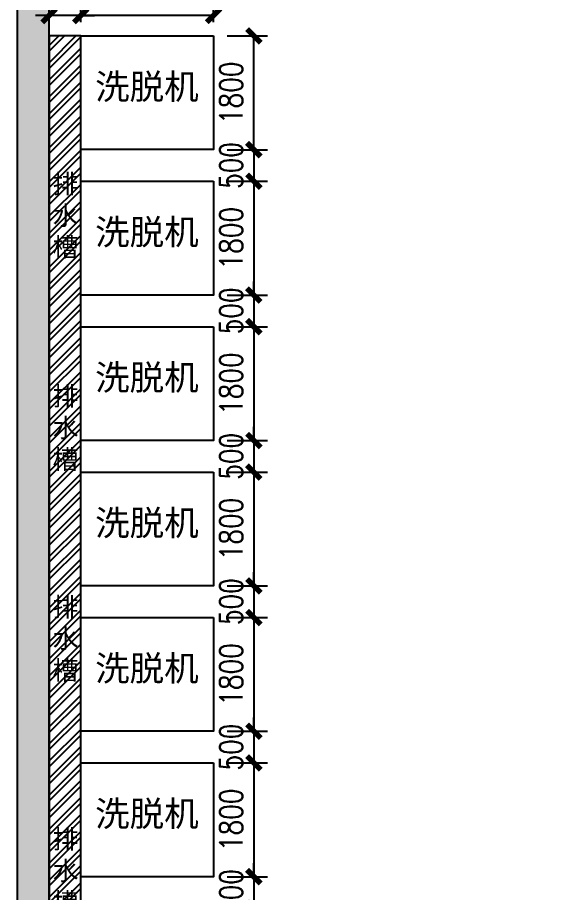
# Model space of a CAD drawing. Header units: millimetres. Extents: x 28866 to 196092, y 16567 to 68963.
# Drawn here: x 69040 to 77608, y 42574 to 56415 of the extents above; entities that cross this region are included whole.
import ezdxf

# ---------------------------------------------------------------- set-up
doc = ezdxf.new("R2010")
doc.units = ezdxf.units.MM
for name, color, linetype in [('font_blue', 142, 'Continuous'), ('font_grey', 254, 'Continuous'), ('green', 122, 'Continuous'), ('wall', 250, 'Continuous')]:
    doc.layers.add(name, color=color, linetype=linetype)
doc.styles.add('ROMANS', font='ROMANS.shx', dxfattribs={"width": 0.8, "bigfont": 'hhztxt.shx'})
doc.styles.get("Standard").update_dxf_attribs({"font": 'arial.ttf', "height": 200})
doc.dimstyles.new('dim1-150', dxfattribs={"dimscale": 180, "dimtxt": 2, "dimasz": 1.2, "dimexe": 1.2, "dimexo": 1.2, "dimgap": 1, "dimtad": 1, "dimdec": 0, "dimdsep": 46, "dimtxsty": 'ROMANS', "dimblk": 'ARCHTICK', "dimcen": 0, "dimadec": 0, "dimazin": 0, "dimtfac": 0.71, "dimtdec": 0, "dimtix": 1, "dimtmove": 0, "dimatfit": 3, "dimldrblk": 'ARCHTICK', "dimfxl": 0, "dimtolj": 1, "dimtzin": 0, "dimarcsym": 0})

# ---------------------------------------------------------------- blocks, each defined once
blk = doc.blocks.new('_ArchTick')
at = {"color": 0, "linetype": 'ByBlock', "const_width": 0.4}
blk.add_lwpolyline([(-0.5, -0.5), (0.5, 0.5)], dxfattribs=at)
blk = doc.blocks.new('*D60')
at = {"layer": 'Defpoints', "color": 0, "transparency": 16777216}
for p in [(69540, 56446), (69540, 56124), (70040, 56124)]:
    blk.add_point(p, dxfattribs=at)
at = {"layer": 'font_grey', "color": 0, "lineweight": -2, "transparency": 16777216}
for p, q in [((69540, 56340), (69540, 56662)), ((70040, 56340), (70040, 56662)), ((69540, 56446), (69324, 56446)), ((70040, 56446), (69540, 56446)), ((70040, 56446), (70256, 56446))]:
    blk.add_line(p, q, dxfattribs=at)
at = {"layer": 'font_grey', "color": 0, "lineweight": -2, "transparency": 16777216, "xscale": 216, "yscale": 216, "zscale": 216}
blk.add_blockref('_ArchTick', (69540, 56446), dxfattribs=at)
at = {"layer": 'font_grey', "color": 0, "lineweight": -2, "transparency": 16777216, "xscale": 216, "yscale": 216, "zscale": 216, "rotation": 180}
blk.add_blockref('_ArchTick', (70040, 56446), dxfattribs=at)
at = {"layer": 'font_grey', "color": 0, "transparency": 16777216, "insert": (69790, 56806), "char_height": 360, "attachment_point": 5, "style": 'ROMANS'}
blk.add_mtext('\\A1;500', dxfattribs=at)
blk = doc.blocks.new('*D61')
at = {"layer": 'Defpoints', "color": 0, "transparency": 16777216}
for p in [(70040, 56446), (70040, 56123), (72140, 56124)]:
    blk.add_point(p, dxfattribs=at)
at = {"layer": 'font_grey', "color": 0, "lineweight": -2, "transparency": 16777216}
for p, q in [((70040, 56339), (70040, 56662)), ((72140, 56340), (72140, 56662)), ((72140, 56446), (70040, 56446))]:
    blk.add_line(p, q, dxfattribs=at)
at = {"layer": 'font_grey', "color": 0, "lineweight": -2, "transparency": 16777216, "xscale": 216, "yscale": 216, "zscale": 216, "rotation": 180}
blk.add_blockref('_ArchTick', (70040, 56446), dxfattribs=at)
at = {"layer": 'font_grey', "color": 0, "lineweight": -2, "transparency": 16777216, "xscale": 216, "yscale": 216, "zscale": 216}
blk.add_blockref('_ArchTick', (72140, 56446), dxfattribs=at)
at = {"layer": 'font_grey', "color": 0, "transparency": 16777216, "insert": (71090, 56806), "char_height": 360, "attachment_point": 5, "style": 'ROMANS'}
blk.add_mtext('\\A1;2100', dxfattribs=at)
blk = doc.blocks.new('*D62')
at = {"layer": 'Defpoints', "color": 0, "transparency": 16777216}
for p in [(72140, 56124), (72777, 56124), (72140, 54324)]:
    blk.add_point(p, dxfattribs=at)
at = {"layer": 'font_grey', "color": 0, "lineweight": -2, "transparency": 16777216}
for p, q in [((72356, 56124), (72993, 56124)), ((72777, 54324), (72777, 56124)), ((72356, 54324), (72993, 54324))]:
    blk.add_line(p, q, dxfattribs=at)
at = {"layer": 'font_grey', "color": 0, "lineweight": -2, "transparency": 16777216, "xscale": 216, "yscale": 216, "zscale": 216}
for p, rotation in [((72777, 56124), 90), ((72777, 54324), 270)]:
    blk.add_blockref('_ArchTick', p, dxfattribs=dict(at, rotation=rotation))
at = {"layer": 'font_grey', "color": 0, "transparency": 16777216, "insert": (72417, 55224), "char_height": 360, "attachment_point": 5, "rotation": 90, "style": 'ROMANS'}
blk.add_mtext('\\A1;1800', dxfattribs=at)
blk = doc.blocks.new('*D63')
at = {"layer": 'Defpoints', "color": 0, "transparency": 16777216}
for p in [(72140, 54324), (72140, 53824), (72777, 53824)]:
    blk.add_point(p, dxfattribs=at)
at = {"layer": 'font_grey', "color": 0, "lineweight": -2, "transparency": 16777216}
for p, q in [((72777, 54324), (72777, 54540)), ((72356, 54324), (72993, 54324)), ((72777, 54324), (72777, 53824)), ((72356, 53824), (72993, 53824)), ((72777, 53824), (72777, 53608))]:
    blk.add_line(p, q, dxfattribs=at)
at = {"layer": 'font_grey', "color": 0, "lineweight": -2, "transparency": 16777216, "xscale": 216, "yscale": 216, "zscale": 216}
for p, rotation in [((72777, 54324), 270), ((72777, 53824), 90)]:
    blk.add_blockref('_ArchTick', p, dxfattribs=dict(at, rotation=rotation))
at = {"layer": 'font_grey', "color": 0, "transparency": 16777216, "insert": (72417, 54074), "char_height": 360, "attachment_point": 5, "rotation": 90, "style": 'ROMANS'}
blk.add_mtext('\\A1;500', dxfattribs=at)
blk = doc.blocks.new('*D64')
at = {"layer": 'Defpoints', "color": 0, "transparency": 16777216}
for p in [(72140, 53824), (72140, 52024), (72777, 52024)]:
    blk.add_point(p, dxfattribs=at)
at = {"layer": 'font_grey', "color": 0, "lineweight": -2, "transparency": 16777216}
for p, q in [((72356, 53824), (72993, 53824)), ((72777, 53824), (72777, 52024)), ((72356, 52024), (72993, 52024))]:
    blk.add_line(p, q, dxfattribs=at)
at = {"layer": 'font_grey', "color": 0, "lineweight": -2, "transparency": 16777216, "xscale": 216, "yscale": 216, "zscale": 216}
for p, rotation in [((72777, 53824), 90), ((72777, 52024), 270)]:
    blk.add_blockref('_ArchTick', p, dxfattribs=dict(at, rotation=rotation))
at = {"layer": 'font_grey', "color": 0, "transparency": 16777216, "insert": (72417, 52924), "char_height": 360, "attachment_point": 5, "rotation": 90, "style": 'ROMANS'}
blk.add_mtext('\\A1;1800', dxfattribs=at)
blk = doc.blocks.new('*D65')
at = {"layer": 'Defpoints', "color": 0, "transparency": 16777216}
for p in [(72140, 52024), (72140, 51524), (72777, 51524)]:
    blk.add_point(p, dxfattribs=at)
at = {"layer": 'font_grey', "color": 0, "lineweight": -2, "transparency": 16777216}
for p, q in [((72777, 52024), (72777, 52240)), ((72356, 52024), (72993, 52024)), ((72777, 52024), (72777, 51524)), ((72356, 51524), (72993, 51524)), ((72777, 51524), (72777, 51308))]:
    blk.add_line(p, q, dxfattribs=at)
at = {"layer": 'font_grey', "color": 0, "lineweight": -2, "transparency": 16777216, "xscale": 216, "yscale": 216, "zscale": 216}
for p, rotation in [((72777, 52024), 270), ((72777, 51524), 90)]:
    blk.add_blockref('_ArchTick', p, dxfattribs=dict(at, rotation=rotation))
at = {"layer": 'font_grey', "color": 0, "transparency": 16777216, "insert": (72417, 51774), "char_height": 360, "attachment_point": 5, "rotation": 90, "style": 'ROMANS'}
blk.add_mtext('\\A1;500', dxfattribs=at)
blk = doc.blocks.new('*D66')
at = {"layer": 'Defpoints', "color": 0, "transparency": 16777216}
for p in [(72140, 51524), (72140, 49724), (72777, 49724)]:
    blk.add_point(p, dxfattribs=at)
at = {"layer": 'font_grey', "color": 0, "lineweight": -2, "transparency": 16777216}
for p, q in [((72356, 51524), (72993, 51524)), ((72777, 51524), (72777, 49724)), ((72356, 49724), (72993, 49724))]:
    blk.add_line(p, q, dxfattribs=at)
at = {"layer": 'font_grey', "color": 0, "lineweight": -2, "transparency": 16777216, "xscale": 216, "yscale": 216, "zscale": 216}
for p, rotation in [((72777, 51524), 90), ((72777, 49724), 270)]:
    blk.add_blockref('_ArchTick', p, dxfattribs=dict(at, rotation=rotation))
at = {"layer": 'font_grey', "color": 0, "transparency": 16777216, "insert": (72417, 50624), "char_height": 360, "attachment_point": 5, "rotation": 90, "style": 'ROMANS'}
blk.add_mtext('\\A1;1800', dxfattribs=at)
blk = doc.blocks.new('*D49')
at = {"layer": 'Defpoints', "color": 0, "transparency": 16777216}
for p in [(72140, 49724), (72140, 49224), (72777, 49224)]:
    blk.add_point(p, dxfattribs=at)
at = {"layer": 'font_grey', "color": 0, "lineweight": -2, "transparency": 16777216}
for p, q in [((72777, 49724), (72777, 49940)), ((72356, 49724), (72993, 49724)), ((72777, 49724), (72777, 49224)), ((72356, 49224), (72993, 49224)), ((72777, 49224), (72777, 49008))]:
    blk.add_line(p, q, dxfattribs=at)
at = {"layer": 'font_grey', "color": 0, "lineweight": -2, "transparency": 16777216, "xscale": 216, "yscale": 216, "zscale": 216}
for p, rotation in [((72777, 49724), 270), ((72777, 49224), 90)]:
    blk.add_blockref('_ArchTick', p, dxfattribs=dict(at, rotation=rotation))
at = {"layer": 'font_grey', "color": 0, "transparency": 16777216, "insert": (72417, 49474), "char_height": 360, "attachment_point": 5, "rotation": 90, "style": 'ROMANS'}
blk.add_mtext('\\A1;500', dxfattribs=at)
blk = doc.blocks.new('*D50')
at = {"layer": 'Defpoints', "color": 0, "transparency": 16777216}
for p in [(72140, 49224), (72140, 47424), (72777, 47424)]:
    blk.add_point(p, dxfattribs=at)
at = {"layer": 'font_grey', "color": 0, "lineweight": -2, "transparency": 16777216}
for p, q in [((72356, 49224), (72993, 49224)), ((72777, 49224), (72777, 47424)), ((72356, 47424), (72993, 47424))]:
    blk.add_line(p, q, dxfattribs=at)
at = {"layer": 'font_grey', "color": 0, "lineweight": -2, "transparency": 16777216, "xscale": 216, "yscale": 216, "zscale": 216}
for p, rotation in [((72777, 49224), 90), ((72777, 47424), 270)]:
    blk.add_blockref('_ArchTick', p, dxfattribs=dict(at, rotation=rotation))
at = {"layer": 'font_grey', "color": 0, "transparency": 16777216, "insert": (72417, 48324), "char_height": 360, "attachment_point": 5, "rotation": 90, "style": 'ROMANS'}
blk.add_mtext('\\A1;1800', dxfattribs=at)
blk = doc.blocks.new('*D51')
at = {"layer": 'Defpoints', "color": 0, "transparency": 16777216}
for p in [(72140, 47424), (72140, 46924), (72777, 46924)]:
    blk.add_point(p, dxfattribs=at)
at = {"layer": 'font_grey', "color": 0, "lineweight": -2, "transparency": 16777216}
for p, q in [((72777, 47424), (72777, 47640)), ((72356, 47424), (72993, 47424)), ((72777, 47424), (72777, 46924)), ((72356, 46924), (72993, 46924)), ((72777, 46924), (72777, 46708))]:
    blk.add_line(p, q, dxfattribs=at)
at = {"layer": 'font_grey', "color": 0, "lineweight": -2, "transparency": 16777216, "xscale": 216, "yscale": 216, "zscale": 216}
for p, rotation in [((72777, 47424), 270), ((72777, 46924), 90)]:
    blk.add_blockref('_ArchTick', p, dxfattribs=dict(at, rotation=rotation))
at = {"layer": 'font_grey', "color": 0, "transparency": 16777216, "insert": (72417, 47174), "char_height": 360, "attachment_point": 5, "rotation": 90, "style": 'ROMANS'}
blk.add_mtext('\\A1;500', dxfattribs=at)
blk = doc.blocks.new('*D52')
at = {"layer": 'Defpoints', "color": 0, "transparency": 16777216}
for p in [(72140, 46924), (72140, 45124), (72777, 45124)]:
    blk.add_point(p, dxfattribs=at)
at = {"layer": 'font_grey', "color": 0, "lineweight": -2, "transparency": 16777216}
for p, q in [((72356, 46924), (72993, 46924)), ((72777, 46924), (72777, 45124)), ((72356, 45124), (72993, 45124))]:
    blk.add_line(p, q, dxfattribs=at)
at = {"layer": 'font_grey', "color": 0, "lineweight": -2, "transparency": 16777216, "xscale": 216, "yscale": 216, "zscale": 216}
for p, rotation in [((72777, 46924), 90), ((72777, 45124), 270)]:
    blk.add_blockref('_ArchTick', p, dxfattribs=dict(at, rotation=rotation))
at = {"layer": 'font_grey', "color": 0, "transparency": 16777216, "insert": (72417, 46024), "char_height": 360, "attachment_point": 5, "rotation": 90, "style": 'ROMANS'}
blk.add_mtext('\\A1;1800', dxfattribs=at)
blk = doc.blocks.new('*D41')
at = {"layer": 'Defpoints', "color": 0, "transparency": 16777216}
for p in [(72140, 45124), (72140, 44624), (72777, 44624)]:
    blk.add_point(p, dxfattribs=at)
at = {"layer": 'font_grey', "color": 0, "lineweight": -2, "transparency": 16777216}
for p, q in [((72777, 45124), (72777, 45340)), ((72356, 45124), (72993, 45124)), ((72777, 45124), (72777, 44624)), ((72356, 44624), (72993, 44624)), ((72777, 44624), (72777, 44408))]:
    blk.add_line(p, q, dxfattribs=at)
at = {"layer": 'font_grey', "color": 0, "lineweight": -2, "transparency": 16777216, "xscale": 216, "yscale": 216, "zscale": 216}
for p, rotation in [((72777, 45124), 270), ((72777, 44624), 90)]:
    blk.add_blockref('_ArchTick', p, dxfattribs=dict(at, rotation=rotation))
at = {"layer": 'font_grey', "color": 0, "transparency": 16777216, "insert": (72417, 44874), "char_height": 360, "attachment_point": 5, "rotation": 90, "style": 'ROMANS'}
blk.add_mtext('\\A1;500', dxfattribs=at)
blk = doc.blocks.new('*D42')
at = {"layer": 'Defpoints', "color": 0, "transparency": 16777216}
for p in [(72140, 44624), (72140, 42824), (72777, 42824)]:
    blk.add_point(p, dxfattribs=at)
at = {"layer": 'font_grey', "color": 0, "lineweight": -2, "transparency": 16777216}
for p, q in [((72356, 44624), (72993, 44624)), ((72777, 44624), (72777, 42824)), ((72356, 42824), (72993, 42824))]:
    blk.add_line(p, q, dxfattribs=at)
at = {"layer": 'font_grey', "color": 0, "lineweight": -2, "transparency": 16777216, "xscale": 216, "yscale": 216, "zscale": 216}
for p, rotation in [((72777, 44624), 90), ((72777, 42824), 270)]:
    blk.add_blockref('_ArchTick', p, dxfattribs=dict(at, rotation=rotation))
at = {"layer": 'font_grey', "color": 0, "transparency": 16777216, "insert": (72417, 43724), "char_height": 360, "attachment_point": 5, "rotation": 90, "style": 'ROMANS'}
blk.add_mtext('\\A1;1800', dxfattribs=at)
blk = doc.blocks.new('*D43')
at = {"layer": 'Defpoints', "color": 0, "transparency": 16777216}
for p in [(72140, 42824), (72140, 42324), (72777, 42324)]:
    blk.add_point(p, dxfattribs=at)
at = {"layer": 'font_grey', "color": 0, "lineweight": -2, "transparency": 16777216}
for p, q in [((72777, 42824), (72777, 43040)), ((72356, 42824), (72993, 42824)), ((72777, 42824), (72777, 42324)), ((72356, 42324), (72993, 42324)), ((72777, 42324), (72777, 42108))]:
    blk.add_line(p, q, dxfattribs=at)
at = {"layer": 'font_grey', "color": 0, "lineweight": -2, "transparency": 16777216, "xscale": 216, "yscale": 216, "zscale": 216}
for p, rotation in [((72777, 42824), 270), ((72777, 42324), 90)]:
    blk.add_blockref('_ArchTick', p, dxfattribs=dict(at, rotation=rotation))
at = {"layer": 'font_grey', "color": 0, "transparency": 16777216, "insert": (72417, 42574), "char_height": 360, "attachment_point": 5, "rotation": 90, "style": 'ROMANS'}
blk.add_mtext('\\A1;500', dxfattribs=at)

msp = doc.modelspace()

# ---------------------------------------------------------------- hatches: boundary and pattern name
at = {"layer": 'font_grey'}
h = msp.add_hatch(dxfattribs=at)
h.set_pattern_fill('ANSI32', color=8, scale=40)
h.paths.add_polyline_path([(76417.2, 64343.2), (77612, 64343.2), (77612, 64883.2), (76417.2, 64883.2)], flags=9)
h.paths.add_polyline_path([(75304.3, 64343.2), (76224.9, 64343.2), (76224.9, 64883.2), (75304.3, 64883.2)], flags=9)
h.paths.add_polyline_path([(73917.2, 64343.2), (75112, 64343.2), (75112, 64883.2), (73917.2, 64883.2)], flags=9)
h.paths.add_polyline_path([(93981.5, 29818.6), (94570.6, 29818.6), (94570.6, 32040.1), (93981.5, 32040.1)], flags=9)
h.paths.add_polyline_path([(93981.5, 34818.6), (94570.6, 34818.6), (94570.6, 37040.1), (93981.5, 37040.1)], flags=9)
h.paths.add_polyline_path([(85393, 39314.8), (85746.5, 39314.8), (85746.5, 40177.7), (85393, 40177.7)], flags=9)
h.paths.add_polyline_path([(79750.6, 38798.3), (80104, 38798.3), (80104, 40666.9), (79750.6, 40666.9)], flags=9)
h.paths.add_polyline_path([(85393, 45824.6), (85746.5, 45824.6), (85746.5, 46687.6), (85393, 46687.6)], flags=9)
h.paths.add_polyline_path([(79750.6, 45308.2), (80104, 45308.2), (80104, 47176.8), (79750.6, 47176.8)], flags=9)
h.paths.add_polyline_path([(85393, 52318.1), (85746.5, 52318.1), (85746.5, 53181), (85393, 53181)], flags=9)
h.paths.add_polyline_path([(79750.6, 51801.6), (80104, 51801.6), (80104, 53670.2), (79750.6, 53670.2)], flags=9)
h.paths.add_polyline_path([(93981.5, 39818.6), (94570.6, 39818.6), (94570.6, 42040.1), (93981.5, 42040.1)], flags=9)
h.paths.add_polyline_path([(69497.9, 38643.9), (70083.7, 38643.9), (70083.7, 40325.1), (69497.9, 40325.1)], flags=9)
h.paths.add_polyline_path([(69497.9, 41979.3), (70083.7, 41979.3), (70083.7, 43660.6), (69497.9, 43660.6)], flags=9)
h.paths.add_polyline_path([(69497.9, 45650.5), (70083.7, 45650.5), (70083.7, 47331.8), (69497.9, 47331.8)], flags=9)
h.paths.add_polyline_path([(69497.9, 48985.9), (70083.7, 48985.9), (70083.7, 50667.2), (69497.9, 50667.2)], flags=9)
h.paths.add_polyline_path([(69497.9, 52343.7), (70083.7, 52343.7), (70083.7, 54025), (69497.9, 54025)], flags=9)
h.paths.add_polyline_path([(84534.4, 60474.8), (84534.4, 59700.5), (86454.9, 59700.5), (86454.9, 60474.8)], flags=9)
h.paths.add_polyline_path([(70146.9, 38769.4), (72063.1, 38769.4), (72063.1, 39541.5), (70146.9, 39541.5)], flags=9)
h.paths.add_polyline_path([(70146.9, 36469.4), (72063.1, 36469.4), (72063.1, 37241.5), (70146.9, 37241.5)], flags=9)
h.paths.add_polyline_path([(70146.9, 43369.4), (72063.1, 43369.4), (72063.1, 44141.5), (70146.9, 44141.5)], flags=9)
h.paths.add_polyline_path([(70146.9, 41069.4), (72063.1, 41069.4), (72063.1, 41841.5), (70146.9, 41841.5)], flags=9)
h.paths.add_polyline_path([(70146.9, 47969.4), (72063.1, 47969.4), (72063.1, 48741.5), (70146.9, 48741.5)], flags=9)
h.paths.add_polyline_path([(70146.9, 45669.4), (72063.1, 45669.4), (72063.1, 46441.5), (70146.9, 46441.5)], flags=9)
h.paths.add_polyline_path([(85283.2, 61870.6), (87199.4, 61870.6), (87199.4, 62642.7), (85283.2, 62642.7)], flags=9)
h.paths.add_polyline_path([(81606.9, 65061.2), (82381.2, 65061.2), (82381.2, 66981.8), (81606.9, 66981.8)], flags=9)
h.paths.add_polyline_path([(79106.9, 65061.2), (79881.2, 65061.2), (79881.2, 66981.8), (79106.9, 66981.8)], flags=9)
h.paths.add_polyline_path([(76606.9, 65061.2), (77381.2, 65061.2), (77381.2, 66981.8), (76606.9, 66981.8)], flags=9)
h.paths.add_polyline_path([(74067.8, 65061.2), (74842.1, 65061.2), (74842.1, 66981.8), (74067.8, 66981.8)], flags=9)
h.paths.add_polyline_path([(70146.9, 54869.4), (72063.1, 54869.4), (72063.1, 55641.5), (70146.9, 55641.5)], flags=9)
h.paths.add_polyline_path([(70146.9, 52569.4), (72063.1, 52569.4), (72063.1, 53341.5), (70146.9, 53341.5)], flags=9)
h.paths.add_polyline_path([(70146.9, 50269.4), (72063.1, 50269.4), (72063.1, 51041.5), (70146.9, 51041.5)], flags=9)
at = {"layer": 'wall'}
h = msp.add_hatch(dxfattribs=at)
h.set_pattern_fill('AR-B816', color=256)
h.paths.add_polyline_path([(86040.3, 17067.2), (86040.3, 16567.2), (95040.3, 16567.2), (95040.3, 67567.2), (69040.3, 67567.2), (69040.3, 16567.2), (78040.3, 16567.2), (78040.3, 17067.2), (69540.3, 17067.2), (69540.3, 67067.2), (94540.3, 67067.2), (94540.3, 17067.2)])
h = msp.add_hatch(dxfattribs=at)
h.set_pattern_fill('ANSI32', color=9, scale=20)
h.set_pattern_definition([(45, (0, -6027.37), (-134.70384, 134.70384), []), (45, (89.8, -6027.37), (-134.70384, 134.70384), [])])
h.paths.add_polyline_path([(69540.3, 35924.3), (70040.3, 35924.3), (70040.3, 56124.3), (69540.3, 56124.3)])
h.paths.add_polyline_path([(69497.9, 38643.9), (70083.7, 38643.9), (70083.7, 40325.1), (69497.9, 40325.1)], flags=9)
h.paths.add_polyline_path([(69497.9, 41979.3), (70083.7, 41979.3), (70083.7, 43660.6), (69497.9, 43660.6)], flags=9)
h.paths.add_polyline_path([(69497.9, 45650.5), (70083.7, 45650.5), (70083.7, 47331.8), (69497.9, 47331.8)], flags=9)
h.paths.add_polyline_path([(69497.9, 48985.9), (70083.7, 48985.9), (70083.7, 50667.2), (69497.9, 50667.2)], flags=9)
h.paths.add_polyline_path([(69497.9, 52343.7), (70083.7, 52343.7), (70083.7, 54025), (69497.9, 54025)], flags=9)

# ---------------------------------------------------------------- linework, layer by layer
at = {"layer": 'green'}
for points in [[(70040.3, 56124.3), (69540.3, 56124.3), (69540.3, 35924.3), (70040.3, 35924.3)], [(72140.3, 56124.3), (72140.3, 54324.3), (70040.3, 54324.3), (70040.3, 56124.3)], [(72140.3, 53824.3), (72140.3, 52024.3), (70040.3, 52024.3), (70040.3, 53824.3)], [(72140.3, 51524.3), (72140.3, 49724.3), (70040.3, 49724.3), (70040.3, 51524.3)], [(72140.3, 49224.3), (72140.3, 47424.3), (70040.3, 47424.3), (70040.3, 49224.3)], [(72140.3, 46924.3), (72140.3, 45124.3), (70040.3, 45124.3), (70040.3, 46924.3)], [(72140.3, 44624.3), (72140.3, 42824.3), (70040.3, 42824.3), (70040.3, 44624.3)]]:
    msp.add_lwpolyline(points, close=True, dxfattribs=at)
at = {"layer": 'wall'}
for points in [[(78040.3, 16567.2), (69040.3, 16567.2), (69040.3, 67567.2), (95040.3, 67567.2), (95040.3, 16567.2), (86040.3, 16567.2)], [(78040.3, 17067.2), (69540.3, 17067.2), (69540.3, 67067.2), (94540.3, 67067.2), (94540.3, 17067.2), (86040.3, 17067.2)]]:
    msp.add_lwpolyline(points, dxfattribs=at)

# ---------------------------------------------------------------- texts
at = {"layer": 'font_blue', "attachment_point": 1}
for s, width, insert, char_height in [('洗脱机', 1947.918, (70267, 55521.4), 400), ('排水槽', 575.866, (69594.7, 53933.2), 300), ('洗脱机', 1947.918, (70267, 53221.4), 400), ('洗脱机', 1947.918, (70267, 50921.4), 400), ('排水槽', 575.866, (69594.7, 50575.4), 300), ('洗脱机', 1947.918, (70267, 48621.4), 400), ('排水槽', 575.866, (69594.7, 47240), 300), ('洗脱机', 1947.918, (70267, 46321.4), 400), ('洗脱机', 1947.918, (70267, 44021.4), 400), ('排水槽', 575.866, (69594.7, 43568.8), 300)]:
    msp.add_mtext_dynamic_manual_height_columns(s, width=width, gutter_width=500, heights=[0], dxfattribs=dict(at, insert=insert, char_height=char_height))

# ---------------------------------------------------------------- dimensions: what is measured, and where the dimension line sits
at = {"layer": 'font_grey'}
for base, p1, p2, picture, middle in [((69540.3, 56446.3), (70040.3, 56124.3), (69540.3, 56124.3), '*D60', (69790.3, 56806.3)), ((70040.3, 56446.3), (72140.3, 56124.3), (70040.3, 56123), '*D61', (71090.3, 56806.3))]:
    dim = msp.add_linear_dim(base=base, p1=p1, p2=p2, dimstyle='dim1-150', dxfattribs=at)
    dim.commit()
    dim.dimension.update_dxf_attribs({"geometry": picture, "text_midpoint": middle})
for base, p1, p2, picture, middle in [((72777, 56124.3), (72140.3, 54324.3), (72140.3, 56124.3), '*D62', (72417, 55224.3)), ((72777, 53824.3), (72140.3, 54324.3), (72140.3, 53824.3), '*D63', (72417, 54074.3)), ((72777, 52024.3), (72140.3, 53824.3), (72140.3, 52024.3), '*D64', (72417, 52924.3)), ((72777, 51524.3), (72140.3, 52024.3), (72140.3, 51524.3), '*D65', (72417, 51774.3)), ((72777, 49724.3), (72140.3, 51524.3), (72140.3, 49724.3), '*D66', (72417, 50624.3)), ((72777, 47424.3), (72140.3, 49224.3), (72140.3, 47424.3), '*D50', (72417, 48324.3)), ((72777, 46924.3), (72140.3, 47424.3), (72140.3, 46924.3), '*D51', (72417, 47174.3)), ((72777, 45124.3), (72140.3, 46924.3), (72140.3, 45124.3), '*D52', (72417, 46024.3)), ((72777, 44624.3), (72140.3, 45124.3), (72140.3, 44624.3), '*D41', (72417, 44874.3)), ((72777, 42824.3), (72140.3, 44624.3), (72140.3, 42824.3), '*D42', (72417, 43724.3)), ((72777, 42324.3), (72140.3, 42824.3), (72140.3, 42324.3), '*D43', (72417, 42574.3))]:
    dim = msp.add_linear_dim(base=base, p1=p1, p2=p2, angle=90, dimstyle='dim1-150', dxfattribs=at)
    dim.commit()
    dim.dimension.update_dxf_attribs({"geometry": picture, "text_midpoint": middle})
dim = msp.add_linear_dim(base=(72777, 49224.3), p1=(72140.3, 49724.3), p2=(72140.3, 49224.3), angle=90, dimstyle='dim1-150', override={"dimscale": 180}, dxfattribs=at)
dim.commit()
dim.dimension.update_dxf_attribs({"geometry": '*D49', "text_midpoint": (72417, 49474.3)})

doc.saveas('drawing.dxf')
